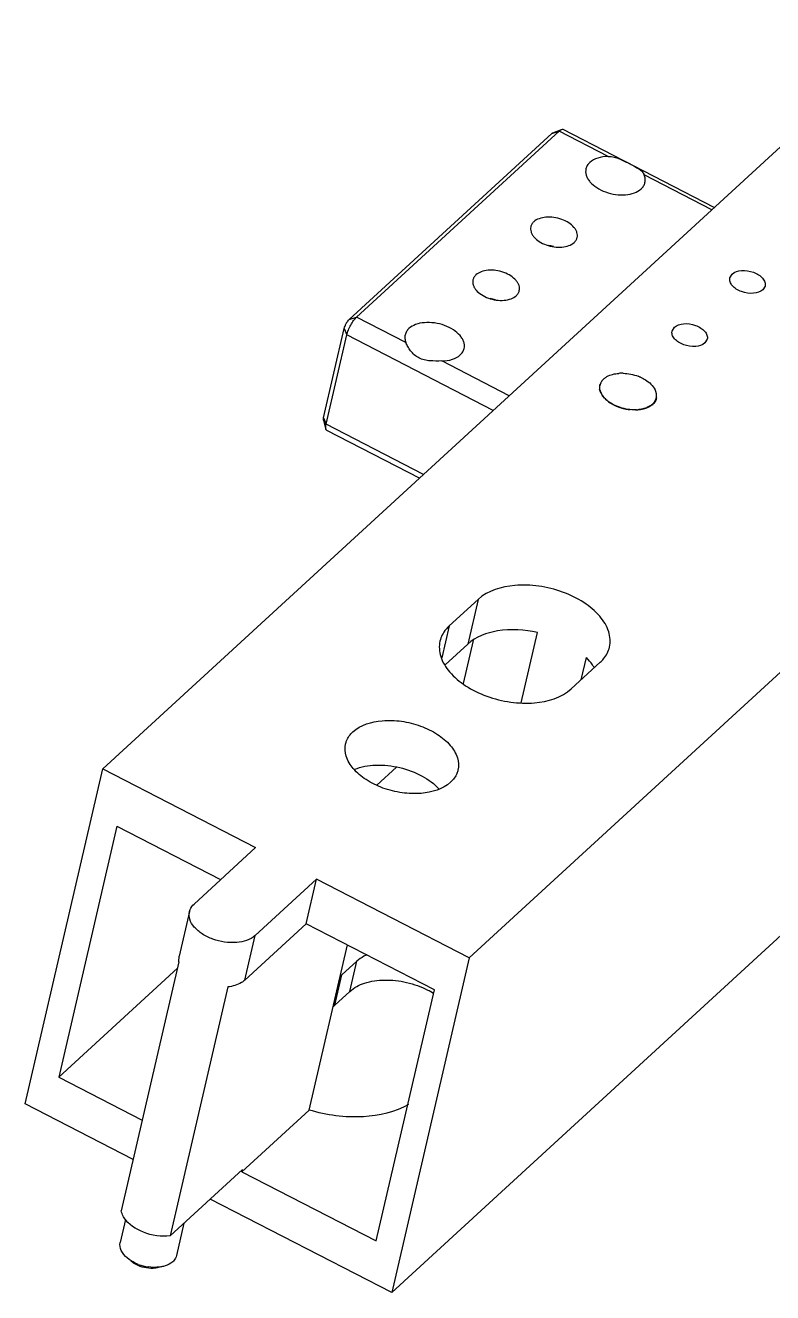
# Model space of a CAD drawing. Header units: millimetres. Extents: x 9226 to 36041, y 16031 to 21779.
# Drawn here: x 14527.2 to 14579, y 16829.8 to 16917.6 of the extents above; entities that cross this region are included whole.
import ezdxf

# ---------------------------------------------------------------- set-up
doc = ezdxf.new("R2010")
doc.units = ezdxf.units.MM
doc.layers.add('02___PRT_ALL_AXES', color=7, linetype='Continuous')

msp = doc.modelspace()

# ---------------------------------------------------------------- linework, layer by layer
at = {"color": 7, "linetype": 'Continuous'}
for p, q in [((14700.485, 17020.186), (14532.543, 16866.054)), ((14725.881, 17007.101), (14557.939, 16852.97)), ((14574.925, 16904.951), (14564.449, 16910.349)), ((14549.62, 16897.182), (14563.657, 16910.065)), ((14550.133, 16897.351), (14564.17, 16910.234)), ((14563.657, 16910.065), (14564.17, 16910.234)), ((14563.741, 16910.122), (14564.337, 16910.347)), ((14567.581, 16908.476), (14564.17, 16910.234)), ((14549.62, 16897.182), (14550.133, 16897.351)), ((14553.544, 16895.593), (14550.133, 16897.351)), ((14547.846, 16890.379), (14549.28, 16896.566)), ((14549.28, 16896.566), (14549.452, 16896.118)), ((14548.019, 16889.931), (14549.452, 16896.118)), ((14559.602, 16890.888), (14549.452, 16896.118)), ((14566.948, 16892.605), (14566.998, 16892.603)), ((14567.003, 16892.317), (14566.952, 16892.329)), ((14567.005, 16892.639), (14566.958, 16892.658)), ((14566.965, 16892.272), (14567.011, 16892.279)), ((14567.016, 16892.262), (14566.965, 16892.272)), ((14566.981, 16892.215), (14567.027, 16892.223)), ((14567.032, 16892.206), (14566.981, 16892.215)), ((14567.156, 16891.878), (14567.194, 16891.894)), ((14567.206, 16891.878), (14567.156, 16891.878)), ((14567.197, 16891.824), (14567.234, 16891.841)), ((14567.247, 16891.824), (14567.197, 16891.824)), ((14567.242, 16891.77), (14567.277, 16891.788)), ((14567.291, 16891.772), (14567.242, 16891.77)), ((14567.576, 16891.466), (14567.6, 16891.491)), ((14567.619, 16891.477), (14567.576, 16891.466)), ((14567.641, 16891.42), (14567.663, 16891.445)), ((14567.683, 16891.432), (14567.641, 16891.42)), ((14567.709, 16891.375), (14567.729, 16891.402)), ((14567.75, 16891.388), (14567.709, 16891.375)), ((14568.162, 16891.142), (14568.17, 16891.172)), ((14568.194, 16891.162), (14568.162, 16891.142)), ((14568.244, 16891.109), (14568.249, 16891.14)), ((14568.274, 16891.131), (14568.244, 16891.109)), ((14568.327, 16891.079), (14568.33, 16891.111)), ((14568.355, 16891.102), (14568.327, 16891.079)), ((14570.146, 16891.039), (14570.165, 16891.006)), ((14570.234, 16891.031), (14570.193, 16891.055)), ((14570.213, 16891.063), (14570.234, 16891.031)), ((14570.301, 16891.057), (14570.258, 16891.081)), ((14570.278, 16891.089), (14570.301, 16891.057)), ((14570.365, 16891.086), (14570.321, 16891.108)), ((14570.34, 16891.117), (14570.365, 16891.086)), ((14570.427, 16891.116), (14570.382, 16891.138)), ((14570.4, 16891.147), (14570.427, 16891.116)), ((14570.485, 16891.149), (14570.439, 16891.169)), ((14570.457, 16891.18), (14570.485, 16891.149)), ((14570.541, 16891.184), (14570.494, 16891.203)), ((14570.511, 16891.214), (14570.541, 16891.184)), ((14570.594, 16891.22), (14570.546, 16891.239)), ((14570.562, 16891.25), (14570.594, 16891.22)), ((14570.644, 16891.259), (14570.595, 16891.276)), ((14570.61, 16891.288), (14570.644, 16891.259)), ((14570.69, 16891.299), (14570.641, 16891.315)), ((14570.655, 16891.327), (14570.69, 16891.299)), ((14570.733, 16891.341), (14570.684, 16891.356)), ((14570.696, 16891.368), (14570.733, 16891.341)), ((14570.773, 16891.385), (14570.723, 16891.398)), ((14570.734, 16891.411), (14570.773, 16891.385)), ((14570.809, 16891.43), (14570.759, 16891.442)), ((14570.769, 16891.455), (14570.809, 16891.43)), ((14570.842, 16891.477), (14570.792, 16891.487)), ((14570.801, 16891.501), (14570.842, 16891.477)), ((14570.871, 16891.525), (14570.821, 16891.534)), ((14570.829, 16891.548), (14570.871, 16891.525)), ((14570.897, 16891.574), (14570.846, 16891.581)), ((14570.853, 16891.596), (14570.897, 16891.574)), ((14570.919, 16891.624), (14570.868, 16891.63)), ((14570.874, 16891.646), (14570.919, 16891.624)), ((14570.937, 16891.676), (14570.886, 16891.681)), ((14570.891, 16891.696), (14570.937, 16891.676)), ((14570.951, 16891.728), (14570.901, 16891.732)), ((14570.905, 16891.748), (14570.951, 16891.728)), ((14547.837, 16890.21), (14547.999, 16889.594)), ((14547.846, 16890.379), (14548.019, 16889.931)), ((14568.845, 16890.944), (14568.834, 16890.977)), ((14568.86, 16890.972), (14568.845, 16890.944)), ((14568.932, 16890.929), (14568.92, 16890.962)), ((14568.946, 16890.958), (14568.932, 16890.929)), ((14569.02, 16890.917), (14569.006, 16890.95)), ((14569.032, 16890.947), (14569.02, 16890.917)), ((14569.54, 16890.897), (14569.513, 16890.928)), ((14569.538, 16890.929), (14569.54, 16890.897)), ((14569.624, 16890.902), (14569.595, 16890.933)), ((14569.62, 16890.935), (14569.624, 16890.902)), ((14569.706, 16890.91), (14569.675, 16890.94)), ((14569.7, 16890.942), (14569.706, 16890.91)), ((14569.866, 16890.932), (14569.832, 16890.961)), ((14569.856, 16890.965), (14569.866, 16890.932)), ((14569.944, 16890.947), (14569.908, 16890.975)), ((14569.931, 16890.98), (14569.944, 16890.947)), ((14570.02, 16890.965), (14569.982, 16890.992)), ((14570.005, 16890.997), (14570.02, 16890.965)), ((14570.093, 16890.984), (14570.055, 16891.011)), ((14570.076, 16891.017), (14570.093, 16890.984)), ((14570.165, 16891.006), (14570.125, 16891.032)), ((14554.769, 16886.453), (14548.019, 16889.931)), ((14554.486, 16886.192), (14548.062, 16889.502)), ((14558.555, 16877.796), (14556.549, 16875.956)), ((14558.555, 16877.796), (14557.838, 16874.703)), ((14556.549, 16875.956), (14556.038, 16873.747)), ((14561.544, 16870.622), (14562.675, 16875.503)), ((14557.838, 16874.703), (14556.264, 16873.258)), ((14558.211, 16874.957), (14557.516, 16871.957)), ((14565.707, 16872.23), (14566.061, 16873.758)), ((14565.014, 16871.594), (14567.02, 16873.435)), ((14527.168, 16842.854), (14532.543, 16866.054)), ((14532.543, 16866.054), (14543.125, 16860.602)), ((14552.889, 16866.164), (14551.537, 16864.923)), ((14533.52, 16862.089), (14529.488, 16844.688)), ((14533.52, 16862.089), (14540.708, 16858.385)), ((14543.125, 16860.602), (14538.863, 16856.692)), ((14543.096, 16854.511), (14547.357, 16858.422)), ((14546.641, 16855.328), (14547.357, 16858.422)), ((14557.939, 16852.97), (14547.357, 16858.422)), ((14538.544, 16856.165), (14537.828, 16853.072)), ((14542.379, 16851.417), (14546.641, 16855.328)), ((14555.529, 16850.749), (14546.641, 16855.328)), ((14552.564, 16829.769), (14580.136, 16855.074)), ((14542.379, 16851.417), (14543.096, 16854.511)), ((14546.844, 16842.421), (14549.494, 16853.858)), ((14537.818, 16852.69), (14537.828, 16853.072)), ((14549.107, 16851.776), (14550.141, 16852.725)), ((14549.658, 16850.637), (14550.141, 16852.725)), ((14557.939, 16852.97), (14552.564, 16829.769)), ((14537.713, 16852.236), (14529.488, 16844.688)), ((14548.623, 16849.688), (14549.107, 16851.776)), ((14551.498, 16833.348), (14555.529, 16850.749)), ((14548.623, 16849.688), (14549.658, 16850.637))]:
    msp.add_line(p, q, dxfattribs=at)
for centre, radius, start, end in [((14562.98, 16899.642), 2.706, 73.04452, 80.86787), ((14558.97, 16895.961), 2.706, 73.04452, 80.86787), ((14567.728, 16892.478), 0.741, 167.39907, 170.24393), ((14567.877, 16892.489), 0.891, 191.1388, 193.6548), ((14567.926, 16892.501), 0.941, 194.75208, 197.1773), ((14567.981, 16892.519), 0.999, 198.23312, 200.564), ((14568.041, 16892.542), 1.064, 201.57731, 203.81247), ((14568.107, 16892.572), 1.135, 204.78312, 206.923), ((14568.176, 16892.608), 1.214, 207.85159, 209.89813), ((14568.25, 16892.651), 1.299, 210.78581, 212.74209), ((14568.326, 16892.701), 1.39, 213.59045, 215.46038), ((14568.404, 16892.757), 1.486, 216.27134, 218.0594), ((14568.483, 16892.82), 1.588, 218.83504, 220.54607), ((14568.563, 16892.89), 1.694, 221.28861, 222.92761), ((14568.643, 16892.965), 1.803, 223.63931, 225.21135), ((14568.722, 16893.045), 1.915, 225.89445, 227.40453), ((14568.798, 16893.129), 2.029, 228.06123, 229.51425), ((14568.872, 16893.217), 2.144, 230.1467, 231.54736), ((14568.943, 16893.307), 2.259, 232.15761, 233.51046), ((14569.01, 16893.398), 2.372, 234.10047, 235.4098), ((14569.073, 16893.49), 2.483, 235.98145, 237.25138), ((14569.131, 16893.581), 2.591, 237.80643, 239.04084), ((14569.184, 16893.67), 2.695, 239.58098, 240.78356), ((14569.231, 16893.756), 2.793, 241.31037, 242.48463), ((14569.273, 16893.838), 2.885, 242.99963, 244.14887), ((14569.31, 16893.914), 2.969, 244.6535, 245.7809), ((14569.341, 16893.983), 3.045, 246.27653, 247.38511), ((14569.366, 16894.045), 3.112, 247.87305, 248.96571), ((14569.386, 16894.098), 3.169, 249.44721, 250.52675), ((14569.402, 16894.142), 3.215, 251.00305, 252.07217), ((14569.412, 16894.175), 3.25, 252.54443, 253.60577), ((14569.419, 16894.199), 3.274, 254.07516, 255.1313), ((14569.571, 16892.759), 1.813, 288.49481, 290.06092), ((14569.609, 16892.656), 1.704, 290.76989, 292.4025), ((14569.65, 16892.558), 1.598, 293.1421, 294.84626), ((14569.693, 16892.466), 1.496, 295.61876, 297.39951), ((14569.739, 16892.38), 1.399, 298.20711, 300.06929), ((14569.785, 16892.301), 1.307, 300.91412, 302.86226), ((14569.832, 16892.229), 1.222, 303.74624, 305.78431), ((14569.879, 16892.166), 1.142, 306.70906, 308.84023), ((14569.914, 16892.122), 1.086, 309.81424, 310.54904), ((14569.93, 16892.104), 1.062, 310.5463, 312.03796), ((14569.969, 16892.061), 1.004, 313.04266, 315.36473), ((14570.011, 16892.021), 0.946, 316.41666, 318.83329), ((14570.05, 16891.987), 0.895, 319.92681, 322.43464), ((14570.085, 16891.961), 0.851, 323.56778, 326.16102), ((14570.115, 16891.941), 0.814, 327.33063, 330.00087), ((14570.141, 16891.926), 0.785, 331.20261, 333.93875), ((14570.161, 16891.917), 0.763, 335.1671, 337.95551), ((14570.174, 16891.912), 0.749, 339.20387, 342.02877), ((14570.181, 16891.909), 0.741, 343.28967, 346.13368), ((14570.182, 16891.909), 0.741, 347.39907, 350.24393), ((14569.422, 16894.211), 3.287, 255.59896, 256.65245), ((14569.422, 16894.211), 3.287, 257.1195, 258.17287), ((14569.42, 16894.2), 3.276, 258.64043, 259.69622), ((14569.416, 16894.177), 3.253, 260.1654, 261.22615), ((14569.411, 16894.143), 3.219, 261.6981, 262.7664), ((14569.405, 16894.098), 3.173, 263.24227, 264.32073), ((14569.394, 16893.727), 2.802, 271.27256, 272.44436), ((14569.398, 16893.63), 2.704, 272.97002, 274.16985), ((14569.406, 16893.527), 2.601, 274.70869, 275.94001), ((14569.418, 16893.42), 2.494, 276.49362, 277.76011), ((14569.433, 16893.31), 2.383, 278.33015, 279.63568), ((14569.453, 16893.199), 2.269, 280.22392, 281.57257), ((14569.477, 16893.086), 2.155, 282.18088, 283.57694), ((14569.504, 16892.975), 2.04, 284.20726, 285.65525), ((14569.536, 16892.865), 1.926, 286.30963, 287.81424), ((14547.318, 16853.726), 2.647, 309.72692, 312.52952), ((14552.594, 16845.96), 5.367, 57.33377, 62.78688), ((14546.834, 16851.638), 2.647, 309.72692, 312.52952), ((14536.155, 16834.777), 3.259, 249.25423, 261.48364)]:
    msp.add_arc(centre, radius, start, end, dxfattribs=at)
for points, knots in [([(14564.337, 16910.347), (14564.357, 16910.355), (14564.394, 16910.364), (14564.433, 16910.357), (14564.449, 16910.349)], [0, 0, 0, 0, 0.548484, 1, 1, 1, 1]), ([(14563.657, 16910.065), (14563.664, 16910.072), (14563.69, 16910.094), (14563.718, 16910.113), (14563.741, 16910.122)], [0, 0, 0, 0, 0.292332, 1, 1, 1, 1]), ([(14564.17, 16910.234), (14564.198, 16910.259), (14564.25, 16910.302), (14564.309, 16910.337), (14564.337, 16910.347)], [0, 0, 0, 0, 0.556608, 1, 1, 1, 1]), ([(14549.28, 16896.566), (14549.293, 16896.622), (14549.332, 16896.739), (14549.412, 16896.906), (14549.508, 16897.059), (14549.582, 16897.147), (14549.62, 16897.182)], [0, 0, 0, 0, 0.244292, 0.51699, 0.780739, 1, 1, 1, 1]), ([(14549.452, 16896.118), (14549.478, 16896.231), (14549.557, 16896.464), (14549.717, 16896.799), (14549.908, 16897.103), (14550.056, 16897.281), (14550.133, 16897.351)], [0, 0, 0, 0, 0.244282, 0.516992, 0.780747, 1, 1, 1, 1]), ([(14547.837, 16890.21), (14547.83, 16890.234), (14547.829, 16890.291), (14547.839, 16890.347), (14547.846, 16890.379)], [0, 0, 0, 0, 0.4246, 1, 1, 1, 1]), ([(14547.999, 16889.594), (14547.987, 16889.64), (14547.985, 16889.756), (14548.004, 16889.867), (14548.019, 16889.931)], [0, 0, 0, 0, 0.424426, 1, 1, 1, 1]), ([(14548.062, 16889.502), (14548.047, 16889.51), (14548.018, 16889.537), (14548.005, 16889.574), (14547.999, 16889.594)], [0, 0, 0, 0, 0.451509, 1, 1, 1, 1]), ([(14567.658, 16874.487), (14567.738, 16874.832), (14567.677, 16875.641), (14566.992, 16876.728), (14565.866, 16877.659), (14564.413, 16878.362), (14562.779, 16878.764), (14560.761, 16878.845), (14559.224, 16878.41), (14558.555, 16877.796)], [0, 0, 0, 0, 0.092673, 0.200219, 0.327377, 0.469902, 0.618625, 0.762736, 1, 1, 1, 1]), ([(14556.549, 16875.956), (14556.469, 16875.882), (14556.182, 16875.584), (14555.98, 16875.2), (14555.911, 16874.903)], [0, 0, 0, 0, 0.263699, 1, 1, 1, 1]), ([(14562.675, 16875.503), (14561.772, 16875.702), (14560.073, 16875.811), (14558.391, 16875.211), (14557.838, 16874.703)], [0, 0, 0, 0, 0.551814, 1, 1, 1, 1]), ([(14555.911, 16874.903), (14555.831, 16874.558), (14555.892, 16873.75), (14556.577, 16872.663), (14557.703, 16871.731), (14559.156, 16871.029), (14560.79, 16870.626), (14562.808, 16870.546), (14564.345, 16870.98), (14565.014, 16871.594)], [0, 0, 0, 0, 0.092673, 0.200219, 0.327377, 0.469902, 0.618625, 0.762736, 1, 1, 1, 1]), ([(14567.02, 16873.435), (14567.1, 16873.508), (14567.387, 16873.806), (14567.589, 16874.19), (14567.658, 16874.487)], [0, 0, 0, 0, 0.263699, 1, 1, 1, 1]), ([(14566.591, 16873.093), (14566.555, 16873.151), (14566.398, 16873.387), (14566.212, 16873.604), (14566.061, 16873.758)], [0, 0, 0, 0, 0.240078, 1, 1, 1, 1]), ([(14543.096, 16854.511), (14542.761, 16854.204), (14541.706, 16853.906), (14540.416, 16854.111), (14539.44, 16854.579), (14538.877, 16855.045), (14538.535, 16855.589), (14538.504, 16855.993), (14538.544, 16856.165)], [0, 0, 0, 0, 0.237661, 0.529318, 0.672079, 0.79945, 0.907175, 1, 1, 1, 1]), ([(14538.544, 16856.165), (14538.556, 16856.214), (14538.619, 16856.412), (14538.748, 16856.586), (14538.863, 16856.692)], [0, 0, 0, 0, 0.242292, 1, 1, 1, 1]), ([(14550.836, 16853.17), (14550.77, 16853.14), (14550.522, 16853.019), (14550.291, 16852.862), (14550.141, 16852.725)], [0, 0, 0, 0, 0.264575, 1, 1, 1, 1]), ([(14542.379, 16851.417), (14542.31, 16851.353), (14541.963, 16851.1), (14541.533, 16850.984), (14541.204, 16850.945)], [0, 0, 0, 0, 0.222226, 1, 1, 1, 1]), ([(14549.658, 16850.637), (14549.946, 16850.902), (14550.739, 16851.304), (14552.114, 16851.489), (14553.613, 16851.319), (14554.592, 16850.968), (14555.049, 16850.733)], [0, 0, 0, 0, 0.207417, 0.455085, 0.727612, 1, 1, 1, 1]), ([(14553.736, 16842.811), (14552.802, 16842.262), (14550.412, 16841.737), (14548.053, 16842.058), (14546.844, 16842.421)], [0, 0, 0, 0, 0.461914, 1, 1, 1, 1]), ([(14534.232, 16832.17), (14534.06, 16832.314), (14533.778, 16832.626), (14533.705, 16833.061), (14533.746, 16833.239)], [0, 0, 0, 0, 0.551428, 1, 1, 1, 1]), ([(14537.643, 16832.336), (14537.615, 16832.217), (14537.534, 16832.064), (14537.419, 16831.944), (14537.387, 16831.915)], [0, 0, 0, 0, 0.73664, 1, 1, 1, 1]), ([(14535.001, 16831.73), (14534.928, 16831.757), (14534.656, 16831.873), (14534.399, 16832.029), (14534.232, 16832.17)], [0, 0, 0, 0, 0.262239, 1, 1, 1, 1]), ([(14536.386, 16831.502), (14536.267, 16831.472), (14535.747, 16831.406), (14535.207, 16831.528), (14534.853, 16831.71)], [0, 0, 0, 0, 0.236476, 1, 1, 1, 1]), ([(14536.736, 16831.589), (14536.655, 16831.569), (14536.304, 16831.504), (14535.942, 16831.514), (14535.673, 16831.554)], [0, 0, 0, 0, 0.235515, 1, 1, 1, 1]), ([(14537.387, 16831.915), (14537.346, 16831.877), (14537.153, 16831.727), (14536.919, 16831.635), (14536.736, 16831.589)], [0, 0, 0, 0, 0.228084, 1, 1, 1, 1])]:
    msp.add_open_spline(points, degree=3, knots=knots, dxfattribs=at)
msp.add_open_spline([(14534.853, 16831.71), (14534.73, 16831.773), (14534.613, 16831.849), (14534.508, 16831.937)], degree=3, dxfattribs=at)
at = {"layer": '02___PRT_ALL_AXES', "color": 7, "linetype": 'Continuous'}
for p, q in [((14574.744, 16904.785), (14570.07, 16907.194)), ((14576.009, 16900.067), (14576.168, 16900.33)), ((14578.444, 16899.503), (14578.285, 16899.24)), ((14571.998, 16896.386), (14572.158, 16896.649)), ((14574.434, 16895.822), (14574.274, 16895.559)), ((14560.707, 16891.903), (14556.033, 16894.311)), ((14537.818, 16852.69), (14533.823, 16835.444)), ((14541.204, 16850.945), (14537.209, 16833.7)), ((14529.488, 16844.688), (14535.274, 16841.707)), ((14534.647, 16839.001), (14527.168, 16842.854)), ((14546.844, 16842.421), (14542.186, 16838.146)), ((14537.209, 16833.7), (14542.222, 16838.3)), ((14542.186, 16838.146), (14542.222, 16838.3)), ((14542.186, 16838.146), (14551.498, 16833.348)), ((14552.564, 16829.769), (14539.987, 16836.249)), ((14534.118, 16834.846), (14533.746, 16833.239)), ((14538.161, 16834.574), (14537.643, 16832.336))]:
    msp.add_line(p, q, dxfattribs=at)
for centre, radius, start, end in [((14567.754, 16892.467), 0.769, 153.258, 158.57124), ((14567.788, 16892.449), 0.807, 147.92593, 153.25041), ((14567.823, 16892.428), 0.848, 144.01445, 147.9328), ((14567.856, 16892.404), 0.889, 140.17362, 144.0125), ((14567.902, 16892.365), 0.95, 134.25168, 140.14615), ((14567.939, 16892.327), 1.002, 132.54084, 134.28656), ((14567.963, 16892.302), 1.037, 130.7735, 132.53842), ((14568.518, 16890.627), 2.834, 88.13942, 94.35974), ((14568.552, 16890.363), 3.089, 67.48636, 69.20645), ((14568.572, 16890.413), 3.035, 65.80155, 67.48699), ((14567.724, 16892.478), 0.737, 166.95367, 169.87361), ((14567.722, 16892.479), 0.735, 162.61873, 166.95188), ((14567.908, 16892.497), 0.923, 194.22151, 196.13763), ((14567.731, 16892.476), 0.744, 158.5839, 162.60872), ((14569.83, 16891.827), 1.106, 22.72281, 25.94473), ((14569.906, 16891.859), 1.024, 18.48957, 22.73353), ((14569.982, 16891.884), 0.943, 14.24445, 18.48566), ((14570.04, 16891.899), 0.884, 10.227, 14.23279), ((14570.081, 16891.907), 0.842, 6.27083, 10.22308), ((14570.155, 16891.912), 0.768, 352.81356, 2.24375), ((14570.115, 16891.911), 0.808, 2.21818, 6.26788), ((14568.386, 16892.743), 1.463, 215.12845, 218.45793), ((14568.456, 16892.798), 1.553, 218.44234, 219.9234), ((14568.991, 16893.37), 2.338, 233.36725, 235.42406), ((14569.049, 16893.455), 2.441, 235.4225, 237.05137), ((14569.584, 16892.72), 1.773, 288.65159, 290.81393), ((14569.619, 16892.627), 1.673, 290.81339, 293.34279), ((14569.941, 16892.092), 1.046, 310.03823, 312.53211), ((14570.181, 16891.91), 0.742, 339.38551, 342.61215), ((14570.188, 16891.908), 0.735, 342.61873, 346.95188), ((14570.185, 16891.908), 0.737, 346.9539, 350.09443), ((14570.179, 16891.909), 0.743, 350.09456, 352.76051), ((14569.401, 16893.596), 2.67, 273.0236, 274.70886), ((14569.409, 16893.495), 2.569, 274.70899, 276.57748)]:
    msp.add_arc(centre, radius, start, end, dxfattribs=at)
for points, knots in [([(14566.296, 16908.061), (14566.23, 16908), (14566.115, 16907.865), (14566.047, 16907.701), (14566.028, 16907.619)], [0, 0, 0, 0, 0.514852, 1, 1, 1, 1]), ([(14567.581, 16908.476), (14567.332, 16908.473), (14566.873, 16908.414), (14566.449, 16908.201), (14566.296, 16908.061)], [0, 0, 0, 0, 0.544635, 1, 1, 1, 1]), ([(14567.581, 16908.476), (14567.846, 16908.479), (14568.245, 16908.365), (14568.73, 16908.141), (14569.082, 16907.961), (14569.409, 16907.792), (14569.695, 16907.626), (14569.93, 16907.439), (14570.036, 16907.278), (14570.07, 16907.194)], [0, 0, 0, 0, 0.276587, 0.419319, 0.559428, 0.689194, 0.803793, 0.904745, 1, 1, 1, 1]), ([(14566.028, 16907.619), (14566.011, 16907.547), (14565.998, 16907.395), (14566.043, 16907.163), (14566.148, 16906.933), (14566.37, 16906.625), (14566.781, 16906.286), (14567.391, 16905.991), (14568.075, 16905.822), (14568.76, 16905.796), (14569.372, 16905.917), (14569.72, 16906.109), (14569.851, 16906.229)], [0, 0, 0, 0, 0.045477, 0.093106, 0.14454, 0.200712, 0.327308, 0.469199, 0.617262, 0.760729, 0.89004, 1, 1, 1, 1]), ([(14570.119, 16906.671), (14570.139, 16906.754), (14570.149, 16906.935), (14570.104, 16907.109), (14570.07, 16907.194)], [0, 0, 0, 0, 0.484705, 1, 1, 1, 1]), ([(14569.851, 16906.229), (14569.917, 16906.289), (14570.032, 16906.424), (14570.1, 16906.588), (14570.119, 16906.671)], [0, 0, 0, 0, 0.514871, 1, 1, 1, 1]), ([(14565.42, 16902.861), (14565.433, 16902.918), (14565.443, 16903.037), (14565.408, 16903.219), (14565.326, 16903.4), (14565.151, 16903.642), (14564.828, 16903.909), (14564.349, 16904.14), (14563.811, 16904.273), (14563.273, 16904.293), (14562.792, 16904.199), (14562.518, 16904.048), (14562.416, 16903.954)], [0, 0, 0, 0, 0.045475, 0.093104, 0.144538, 0.20071, 0.327306, 0.469198, 0.61726, 0.760729, 0.890038, 1, 1, 1, 1]), ([(14562.205, 16903.606), (14562.192, 16903.55), (14562.182, 16903.43), (14562.217, 16903.249), (14562.299, 16903.068), (14562.474, 16902.826), (14562.797, 16902.559), (14563.276, 16902.328), (14563.814, 16902.194), (14564.352, 16902.174), (14564.833, 16902.269), (14565.106, 16902.42), (14565.209, 16902.514)], [0, 0, 0, 0, 0.045475, 0.093104, 0.144538, 0.20071, 0.327306, 0.469198, 0.61726, 0.760729, 0.890038, 1, 1, 1, 1]), ([(14562.416, 16903.954), (14562.364, 16903.906), (14562.274, 16903.8), (14562.22, 16903.671), (14562.205, 16903.606)], [0, 0, 0, 0, 0.514815, 1, 1, 1, 1]), ([(14565.209, 16902.514), (14565.261, 16902.562), (14565.351, 16902.668), (14565.405, 16902.797), (14565.42, 16902.861)], [0, 0, 0, 0, 0.514815, 1, 1, 1, 1]), ([(14558.194, 16899.926), (14558.181, 16899.869), (14558.171, 16899.75), (14558.206, 16899.568), (14558.288, 16899.387), (14558.463, 16899.145), (14558.786, 16898.878), (14559.265, 16898.647), (14559.803, 16898.514), (14560.341, 16898.494), (14560.822, 16898.588), (14561.096, 16898.739), (14561.198, 16898.833)], [0, 0, 0, 0, 0.045475, 0.093104, 0.144538, 0.20071, 0.327306, 0.469198, 0.61726, 0.760729, 0.890038, 1, 1, 1, 1]), ([(14558.405, 16900.273), (14558.353, 16900.225), (14558.263, 16900.119), (14558.209, 16899.99), (14558.194, 16899.926)], [0, 0, 0, 0, 0.514815, 1, 1, 1, 1]), ([(14561.409, 16899.181), (14561.422, 16899.237), (14561.432, 16899.357), (14561.397, 16899.539), (14561.315, 16899.719), (14561.14, 16899.961), (14560.818, 16900.228), (14560.338, 16900.459), (14559.801, 16900.593), (14559.263, 16900.613), (14558.781, 16900.518), (14558.508, 16900.367), (14558.405, 16900.273)], [0, 0, 0, 0, 0.045475, 0.093104, 0.144538, 0.20071, 0.327306, 0.469198, 0.61726, 0.760729, 0.890038, 1, 1, 1, 1]), ([(14578.285, 16899.24), (14578.117, 16899.086), (14577.59, 16898.937), (14576.945, 16899.04), (14576.457, 16899.274), (14576.175, 16899.507), (14576.004, 16899.779), (14575.989, 16899.981), (14576.009, 16900.067)], [0, 0, 0, 0, 0.237678, 0.529309, 0.672061, 0.799429, 0.907156, 1, 1, 1, 1]), ([(14576.168, 16900.33), (14576.336, 16900.484), (14576.863, 16900.633), (14577.509, 16900.53), (14577.997, 16900.296), (14578.278, 16900.063), (14578.449, 16899.791), (14578.464, 16899.589), (14578.444, 16899.503)], [0, 0, 0, 0, 0.237678, 0.529309, 0.672061, 0.799429, 0.907156, 1, 1, 1, 1]), ([(14561.198, 16898.833), (14561.25, 16898.881), (14561.341, 16898.987), (14561.394, 16899.116), (14561.409, 16899.181)], [0, 0, 0, 0, 0.514815, 1, 1, 1, 1]), ([(14553.763, 16896.558), (14553.697, 16896.498), (14553.582, 16896.363), (14553.514, 16896.199), (14553.495, 16896.116)], [0, 0, 0, 0, 0.514871, 1, 1, 1, 1]), ([(14557.586, 16895.168), (14557.603, 16895.24), (14557.616, 16895.392), (14557.571, 16895.624), (14557.467, 16895.854), (14557.244, 16896.162), (14556.833, 16896.501), (14556.223, 16896.796), (14555.539, 16896.965), (14554.854, 16896.991), (14554.242, 16896.87), (14553.894, 16896.678), (14553.763, 16896.558)], [0, 0, 0, 0, 0.045477, 0.093106, 0.14454, 0.200712, 0.327308, 0.469199, 0.617262, 0.760729, 0.89004, 1, 1, 1, 1]), ([(14574.274, 16895.559), (14574.107, 16895.405), (14573.579, 16895.256), (14572.934, 16895.359), (14572.446, 16895.593), (14572.165, 16895.826), (14571.994, 16896.098), (14571.978, 16896.3), (14571.998, 16896.386)], [0, 0, 0, 0, 0.237678, 0.529309, 0.672061, 0.799429, 0.907156, 1, 1, 1, 1]), ([(14572.158, 16896.649), (14572.325, 16896.803), (14572.853, 16896.952), (14573.498, 16896.849), (14573.986, 16896.615), (14574.267, 16896.382), (14574.438, 16896.111), (14574.454, 16895.908), (14574.434, 16895.822)], [0, 0, 0, 0, 0.237678, 0.529309, 0.672061, 0.799429, 0.907156, 1, 1, 1, 1]), ([(14553.495, 16896.116), (14553.475, 16896.033), (14553.465, 16895.852), (14553.51, 16895.678), (14553.544, 16895.593)], [0, 0, 0, 0, 0.484705, 1, 1, 1, 1]), ([(14556.033, 16894.311), (14555.762, 16894.308), (14555.355, 16894.294), (14554.821, 16894.37), (14554.447, 16894.505), (14554.125, 16894.726), (14553.871, 16895.002), (14553.68, 16895.295), (14553.583, 16895.496), (14553.544, 16895.593)], [0, 0, 0, 0, 0.267276, 0.399819, 0.529389, 0.656459, 0.780229, 0.897131, 1, 1, 1, 1]), ([(14556.033, 16894.311), (14556.282, 16894.314), (14556.741, 16894.373), (14557.165, 16894.586), (14557.318, 16894.726)], [0, 0, 0, 0, 0.544635, 1, 1, 1, 1]), ([(14557.318, 16894.726), (14557.384, 16894.787), (14557.499, 16894.922), (14557.567, 16895.086), (14557.586, 16895.168)], [0, 0, 0, 0, 0.514852, 1, 1, 1, 1]), ([(14567.286, 16893.087), (14567.347, 16893.14), (14567.649, 16893.346), (14568.02, 16893.431), (14568.302, 16893.453)], [0, 0, 0, 0, 0.221636, 1, 1, 1, 1]), ([(14569.816, 16893.181), (14569.932, 16893.13), (14570.326, 16892.922), (14570.683, 16892.601), (14570.824, 16892.311)], [0, 0, 0, 0, 0.28163, 1, 1, 1, 1]), ([(14567.189, 16891.901), (14567.17, 16891.928), (14567.101, 16892.034), (14567.047, 16892.151), (14567.022, 16892.24)], [0, 0, 0, 0, 0.263437, 1, 1, 1, 1]), ([(14567.596, 16891.494), (14567.564, 16891.518), (14567.446, 16891.61), (14567.337, 16891.716), (14567.265, 16891.801)], [0, 0, 0, 0, 0.261332, 1, 1, 1, 1]), ([(14569.542, 16890.929), (14569.428, 16890.923), (14568.963, 16890.928), (14568.499, 16891.035), (14568.175, 16891.17)], [0, 0, 0, 0, 0.244638, 1, 1, 1, 1]), ([(14570.151, 16891.04), (14570.116, 16891.029), (14569.97, 16890.984), (14569.819, 16890.956), (14569.704, 16890.943)], [0, 0, 0, 0, 0.240252, 1, 1, 1, 1]), ([(14570.614, 16891.291), (14570.59, 16891.271), (14570.488, 16891.192), (14570.373, 16891.13), (14570.282, 16891.091)], [0, 0, 0, 0, 0.237281, 1, 1, 1, 1]), ([(14570.875, 16891.649), (14570.84, 16891.556), (14570.767, 16891.44), (14570.674, 16891.345), (14570.648, 16891.321)], [0, 0, 0, 0, 0.73867, 1, 1, 1, 1]), ([(14549.876, 16868.618), (14550.411, 16869.11), (14551.641, 16869.457), (14553.255, 16869.393), (14554.563, 16869.071), (14555.725, 16868.509), (14556.626, 16867.763), (14557.174, 16866.894), (14557.223, 16866.247), (14557.159, 16865.971)], [0, 0, 0, 0, 0.237264, 0.381378, 0.5301, 0.672623, 0.799782, 0.90733, 1, 1, 1, 1]), ([(14549.365, 16867.776), (14549.383, 16867.854), (14549.484, 16868.171), (14549.691, 16868.448), (14549.876, 16868.618)], [0, 0, 0, 0, 0.242148, 1, 1, 1, 1]), ([(14556.648, 16865.129), (14556.113, 16864.638), (14554.883, 16864.29), (14553.269, 16864.354), (14551.961, 16864.677), (14550.799, 16865.238), (14549.898, 16865.984), (14549.35, 16866.853), (14549.301, 16867.5), (14549.365, 16867.776)], [0, 0, 0, 0, 0.237264, 0.381378, 0.5301, 0.672623, 0.799782, 0.90733, 1, 1, 1, 1]), ([(14549.987, 16866.025), (14550.451, 16866.208), (14551.515, 16866.387), (14553.132, 16866.212), (14554.656, 16865.649), (14555.525, 16865.014), (14555.855, 16864.644)], [0, 0, 0, 0, 0.236425, 0.500745, 0.764645, 1, 1, 1, 1]), ([(14557.159, 16865.971), (14557.141, 16865.893), (14557.04, 16865.576), (14556.833, 16865.299), (14556.648, 16865.129)], [0, 0, 0, 0, 0.242148, 1, 1, 1, 1]), ([(14534.02, 16834.956), (14533.995, 16834.996), (14533.906, 16835.148), (14533.844, 16835.317), (14533.823, 16835.444)], [0, 0, 0, 0, 0.265394, 1, 1, 1, 1]), ([(14537.209, 16833.7), (14536.589, 16833.627), (14535.386, 16833.807), (14534.32, 16834.488), (14534.02, 16834.956)], [0, 0, 0, 0, 0.528781, 1, 1, 1, 1])]:
    msp.add_open_spline(points, degree=3, knots=knots, dxfattribs=at)
for points in [[(14568.61, 16893.46), (14568.963, 16893.449), (14569.318, 16893.376), (14569.648, 16893.251)], [(14567.013, 16892.27), (14566.986, 16892.379), (14566.979, 16892.497), (14566.999, 16892.608)], [(14568.175, 16891.17), (14568.018, 16891.235), (14567.865, 16891.314), (14567.722, 16891.407)]]:
    msp.add_open_spline(points, degree=3, dxfattribs=at)

doc.saveas('drawing.dxf')
